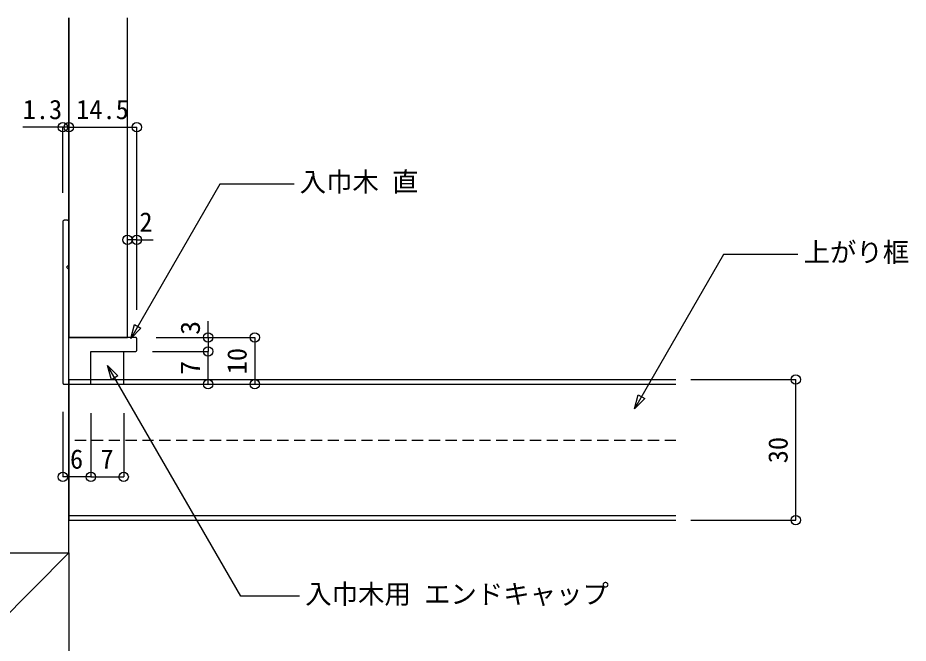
# Model space of a CAD drawing. Units: millimetres on the paper, with parts at other scales. Extents: x -210 to 210, y -149 to 149.
# Drawn here: x -123 to -27.9, y -70.7 to -4 of the extents above; entities that cross this region are included whole.
import ezdxf
from ezdxf.enums import TextEntityAlignment as Align

# ---------------------------------------------------------------- set-up
doc = ezdxf.new("R2010")
doc.units = ezdxf.units.MM
doc.linetypes.add('DASHED1', pattern=[1.8, 1.2, -0.6])
for name, color, linetype in [('1-0', 7, 'Continuous'), ('2-0', 4, 'Continuous'), ('3-0', 6, 'Continuous')]:
    doc.layers.add(name, color=color, linetype=linetype)
doc.styles.add('ＭＳ ゴシック', font='')
doc.styles.get('ＭＳ ゴシック').set_extended_font_data('MS Gothic')

msp = doc.modelspace()

# ---------------------------------------------------------------- linework, layer by layer
at = {"layer": '1-0'}
for p, q in [((-117.535, -61.095), (-117.535, -3.976)), ((-115.185, -43.095), (-115.185, -39.595)), ((-115.185, -39.595), (-111.685, -39.595)), ((-111.685, -43.095), (-111.685, -39.595)), ((-117.535, -42.595), (-117.535, -57.595)), ((-117.535, -42.595), (-52.685, -42.595)), ((-117.535, -43.095), (-52.685, -43.095)), ((-115.185, -43.095), (-111.685, -43.095)), ((-117.535, -57.095), (-52.685, -57.095)), ((-117.535, -57.595), (-52.685, -57.595)), ((-158.133, -101.693), (-117.535, -61.095))]:
    msp.add_line(p, q, dxfattribs=at)
at = {"layer": '1-0', "linetype": 'DASHED1'}
msp.add_line((-52.685, -49.095), (-117.535, -49.095), dxfattribs=at)
at = {"layer": '1-0'}
for points in [[(-117.535, -3.976), (-117.535, -38.095), (-111.285, -38.095), (-111.285, -3.976)], [(-117.535, -25.745), (-117.536, -25.73), (-117.538, -25.715), (-117.541, -25.701), (-117.546, -25.687), (-117.553, -25.674), (-117.56, -25.661), (-117.569, -25.649), (-117.59, -25.629), (-117.602, -25.62), (-117.614, -25.612), (-117.628, -25.606), (-117.641, -25.601), (-117.656, -25.597), (-117.67, -25.595), (-117.685, -25.595), (-118.035, -25.595), (-118.064, -25.597), (-118.092, -25.606), (-118.118, -25.62), (-118.141, -25.639), (-118.16, -25.661), (-118.174, -25.687), (-118.182, -25.715), (-118.185, -25.745), (-118.185, -42.945), (-118.182, -42.974), (-118.174, -43.002), (-118.16, -43.028), (-118.141, -43.051), (-118.118, -43.069), (-118.092, -43.083), (-118.064, -43.092), (-118.035, -43.095), (-115.335, -43.095), (-115.306, -43.092), (-115.278, -43.083), (-115.252, -43.069), (-115.229, -43.051), (-115.21, -43.028)], [(-115.21, -43.028), (-115.196, -43.002), (-115.188, -42.974), (-115.185, -42.945), (-115.185, -39.595), (-110.435, -39.595), (-110.406, -39.592), (-110.378, -39.583), (-110.352, -39.569), (-110.329, -39.551), (-110.31, -39.528), (-110.296, -39.502), (-110.288, -39.474), (-110.285, -39.445), (-110.285, -38.245), (-110.288, -38.215), (-110.296, -38.187), (-110.31, -38.161), (-110.329, -38.139), (-110.352, -38.12), (-110.378, -38.106), (-110.406, -38.097), (-110.435, -38.095), (-117.535, -38.095), (-117.535, -30.845), (-117.785, -30.595), (-117.535, -30.345), (-117.535, -25.745)], [(-170.035, -101.693), (-170.035, -61.095), (-117.535, -61.095), (-117.535, -101.693)]]:
    msp.add_lwpolyline(points, dxfattribs=at)
at = {"layer": '2-0'}
for p, q in [((-117.535, -15.663), (-118.185, -15.663)), ((-117.535, -22.661), (-117.535, -15.663)), ((-117.535, -22.661), (-117.535, -15.663)), ((-117.535, -15.663), (-110.285, -15.663)), ((-110.285, -35.161), (-110.285, -15.663)), ((-111.285, -33.599), (-111.285, -27.678)), ((-110.285, -27.678), (-111.285, -27.678)), ((-110.285, -33.522), (-110.285, -27.678)), ((-110.285, -27.678), (-108.535, -27.678)), ((-102.668, -38.095), (-102.668, -36.344)), ((-108.201, -38.095), (-102.668, -38.095)), ((-108.201, -38.095), (-97.681, -38.095)), ((-102.668, -38.095), (-102.668, -39.595)), ((-97.681, -38.095), (-97.681, -43.095)), ((-108.595, -39.595), (-102.668, -39.595)), ((-108.595, -39.595), (-102.668, -39.595)), ((-102.668, -43.095), (-102.668, -39.595)), ((-51.097, -42.595), (-39.878, -42.595)), ((-39.878, -57.595), (-39.878, -42.595)), ((-109.475, -43.095), (-102.668, -43.095)), ((-108.601, -43.095), (-97.681, -43.095)), ((-118.185, -46.028), (-118.185, -52.986)), ((-115.185, -46.178), (-115.185, -52.986)), ((-115.185, -46.178), (-115.185, -52.986)), ((-111.685, -46.178), (-111.685, -52.986)), ((-115.185, -52.986), (-118.185, -52.986)), ((-115.185, -52.986), (-111.685, -52.986)), ((-51.097, -57.595), (-39.878, -57.595))]:
    msp.add_line(p, q, dxfattribs=at)
msp.add_lwpolyline([(-118.185, -22.661), (-118.185, -15.663), (-122.475, -15.663)], dxfattribs=at)
for centre in [(-118.185, -15.663), (-117.535, -15.663), (-117.535, -15.663), (-110.285, -15.663), (-111.285, -27.678), (-110.285, -27.678), (-102.668, -38.095), (-97.681, -38.095), (-102.668, -39.595), (-102.668, -39.595), (-102.668, -43.095), (-97.681, -43.095), (-39.878, -42.595), (-118.185, -52.986), (-115.185, -52.986), (-115.185, -52.986), (-111.685, -52.986), (-39.878, -57.595)]:
    msp.add_circle(centre, 0.5, dxfattribs=at)
at = {"layer": '3-0'}
for points in [[(-93.482, -21.734), (-101.419, -21.734), (-110.937, -38.219)], [(-39.647, -29.246), (-47.585, -29.246), (-57.102, -45.731)], [(-92.887, -65.732), (-99.184, -65.732), (-113.4, -41.11)]]:
    msp.add_lwpolyline(points, dxfattribs=at)
for points in [[(-109.838, -37.121), (-110.937, -38.219), (-110.535, -36.719)], [(-112.997, -42.61), (-113.4, -41.11), (-112.301, -42.208)], [(-56.004, -44.633), (-57.102, -45.731), (-56.7, -44.23)]]:
    msp.add_lwpolyline(points, close=True, dxfattribs=at)

# ---------------------------------------------------------------- texts
at = {"layer": '2-0', "style": 'ＭＳ ゴシック'}
for s, p in [('1.3', (-122.475, -15.413)), ('14.5', (-116.76, -15.413)), ('2', (-110.002, -27.428)), ('6', (-117.419, -52.736)), ('7', (-114.169, -52.736))]:
    msp.add_text(s, height=2.069, dxfattribs=at).set_placement(p, align=Align.BOTTOM_LEFT)
at = {"layer": '2-0', "style": 'ＭＳ ゴシック', "width": 1.05}
for s, p in [('3', (-102.918, -37.812)), ('7', (-102.918, -42.078))]:
    msp.add_text(s, height=2.069, rotation=90, dxfattribs=at).set_placement(p, align=Align.BOTTOM_LEFT)
at = {"layer": '2-0', "style": 'ＭＳ ゴシック'}
for s, p in [('10', (-97.931, -42.034)), ('30', (-40.128, -51.534))]:
    msp.add_text(s, height=2.069, rotation=90, dxfattribs=at).set_placement(p, align=Align.BOTTOM_LEFT)
at = {"layer": '3-0', "color": 7, "style": 'ＭＳ ゴシック'}
for s, p in [('入巾木 直', (-92.887, -23.146)), ('上がり框', (-39.052, -30.657)), ('入巾木用 エンドキャップ', (-92.292, -67.144))]:
    msp.add_text(s, height=2.069, dxfattribs=at).set_placement(p, align=Align.BOTTOM_LEFT)

doc.saveas('drawing.dxf')
